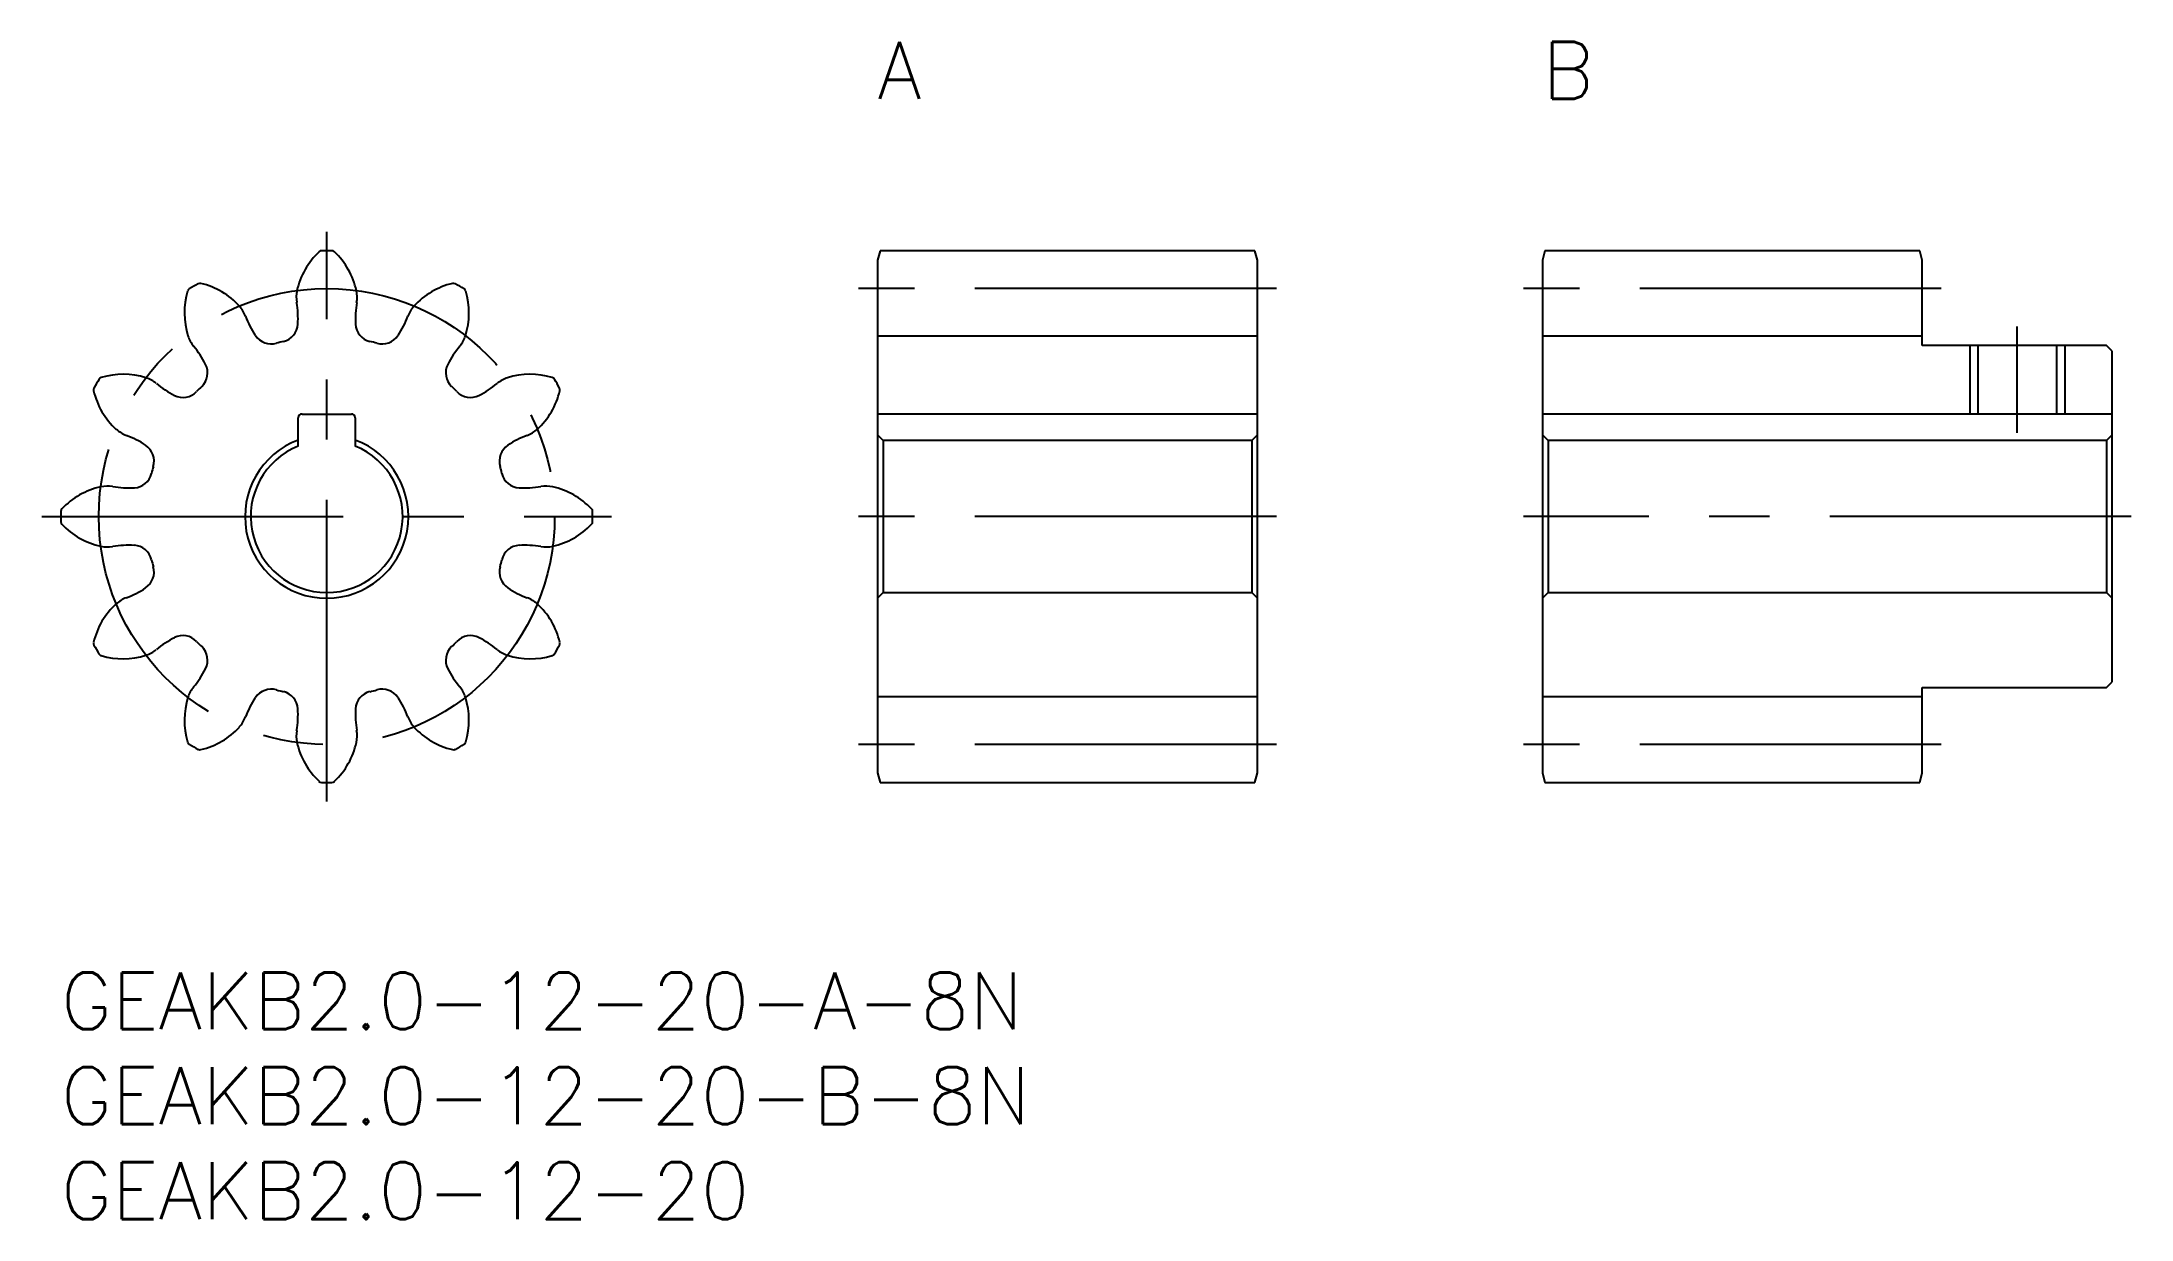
# Model space of a CAD drawing. Extents: x -1 to 109, y -13 to 49.
import ezdxf

# ---------------------------------------------------------------- set-up
doc = ezdxf.new("R2010")
doc.units = 0
doc.header["$LTSCALE"] = 0.5
doc.linetypes.add('CENTER', pattern=[50.8, 31.75, -6.35, 6.35, -6.35])
for name, color, linetype in [('MSM_CENTER', 1, 'CENTER'), ('MSM_CONTINUOUS', 7, 'CONTINUOUS'), ('MSM_NARROW', 5, 'CONTINUOUS'), ('MSM_PART_NUMBER', 7, 'CONTINUOUS')]:
    doc.layers.add(name, color=color, linetype=linetype)
doc.styles.get("Standard").update_dxf_attribs({"font": 'txt.shx', "height": 3, "bigfont": 'bigfont.shx'})

msp = doc.modelspace()

# ---------------------------------------------------------------- linework, layer by layer
at = {"layer": 'MSM_CENTER'}
for p, q in [((14, 9), (14, 39)), ((64, 36), (42, 36)), ((99, 36), (77, 36)), ((103, 28.4), (103, 34)), ((-1, 24), (29, 24)), ((64, 24), (42, 24)), ((109, 24), (77, 24)), ((64, 12), (42, 12)), ((99, 12), (77, 12))]:
    msp.add_line(p, q, dxfattribs=at)
msp.add_circle((14, 24), 12, dxfattribs=at)
at = {"layer": 'MSM_CONTINUOUS'}
for p, q in [((43.13, 38), (43, 37.5)), ((43, 37.5), (43, 10.5)), ((62.87, 38), (43.13, 38)), ((63, 37.5), (62.87, 38)), ((63, 10.5), (63, 37.5)), ((78.13, 38), (78, 37.5)), ((78, 37.5), (78, 10.5)), ((97.87, 38), (78.13, 38)), ((98, 37.5), (97.87, 38)), ((98, 33), (98, 37.5)), ((63, 33.5), (43, 33.5)), ((98, 33.5), (78, 33.5)), ((107.7, 33), (98, 33)), ((100.93, 33), (100.93, 29.4)), ((105.07, 33), (105.07, 29.4)), ((108, 32.7), (107.7, 33)), ((108, 15.3), (108, 32.7)), ((12.5, 27.71), (12.5, 29.2)), ((12.7, 29.4), (15.3, 29.4)), ((15.5, 29.2), (15.5, 27.71)), ((63, 29.4), (43, 29.4)), ((108, 29.4), (78, 29.4)), ((43, 28.3), (43.3, 28)), ((43.3, 28), (43.3, 20)), ((62.7, 28), (43.3, 28)), ((62.7, 28), (63, 28.3)), ((62.7, 28), (62.7, 20)), ((78, 28.3), (78.3, 28)), ((78.3, 28), (78.3, 20)), ((107.7, 28), (78.3, 28)), ((107.7, 28), (108, 28.3)), ((107.7, 28), (107.7, 20)), ((43.3, 20), (43, 19.7)), ((43.3, 20), (62.7, 20)), ((63, 19.7), (62.7, 20)), ((78.3, 20), (78, 19.7)), ((78.3, 20), (107.7, 20)), ((108, 19.7), (107.7, 20)), ((63, 14.5), (43, 14.5)), ((98, 14.5), (78, 14.5)), ((98, 10.5), (98, 15)), ((98, 15), (107.7, 15)), ((107.7, 15), (108, 15.3)), ((43, 10.5), (43.13, 10)), ((43.13, 10), (62.87, 10)), ((62.87, 10), (63, 10.5)), ((78, 10.5), (78.13, 10)), ((78.13, 10), (97.87, 10)), ((97.87, 10), (98, 10.5))]:
    msp.add_line(p, q, dxfattribs=at)
for centre, radius, start, end in [((16.34, 35.03), 4, 133.2934, 167.5), ((13.73, 37.8), 0.2, 91.1083, 133.2934), ((14, 24), 14, 88.8917, 91.1083), ((14.27, 37.8), 0.2, 46.7066, 88.8917), ((11.66, 35.03), 4, 12.5, 46.7066), ((10.51, 34.72), 4, 163.2934, 197.5), ((6.87, 35.82), 0.2, 121.1084, 163.2934), ((14, 24), 14, 118.8917, 121.1083), ((7.33, 36.08), 0.2, 76.7066, 118.8917), ((6.46, 32.38), 4, 42.5, 76.7066), ((14, 35.55), 1.6, 167.5, 190.0424), ((7.69, 34.43), 4.8, 356.3991, 10.0424), ((20.31, 34.43), 4.8, 169.9576, 183.6009), ((14, 35.55), 1.6, 349.9576, 12.5), ((21.54, 32.38), 4, 103.2934, 137.5), ((20.67, 36.08), 0.2, 61.1083, 103.2934), ((14, 24), 14, 58.8917, 61.1083), ((21.13, 35.82), 0.2, 16.7066, 58.8917), ((17.49, 34.72), 4, 342.5, 16.7066), ((8.22, 34), 1.6, 19.9576, 42.5), ((14.24, 36.19), 4.8, 199.9576, 213.6009), ((11.49, 34.19), 1, 283.8513, 356.3991), ((16.51, 34.19), 1, 183.6009, 256.1487), ((13.76, 36.19), 4.8, 326.3991, 340.0424), ((19.78, 34), 1.6, 137.5, 160.0424), ((8.22, 34), 1.6, 197.5, 220.0424), ((11.08, 34.09), 1, 213.6009, 286.1487), ((14, 24), 9.5, 103.8513, 106.1487), ((14, 24), 9.5, 73.8513, 76.1487), ((16.92, 34.09), 1, 253.8513, 326.3991), ((19.78, 34), 1.6, 319.9576, 342.5), ((3.32, 29.88), 4.8, 26.3991, 40.0424), ((6.73, 31.57), 1, 313.8513, 26.3991), ((21.27, 31.57), 1, 153.6009, 226.1487), ((24.68, 29.88), 4.8, 139.9576, 153.6009), ((14, 24), 14, 148.8917, 151.1083), ((2.18, 31.13), 0.2, 106.7066, 148.8917), ((3.28, 27.49), 4, 72.5, 106.7066), ((4, 29.78), 1.6, 49.9576, 72.5), ((8.12, 34.68), 4.8, 229.9576, 243.6009), ((14, 24), 9.5, 133.8513, 136.1487), ((14, 24), 9.5, 43.8513, 46.1487), ((19.88, 34.68), 4.8, 296.3991, 310.0424), ((24, 29.78), 1.6, 107.5, 130.0424), ((24.72, 27.49), 4, 73.2934, 107.5), ((25.82, 31.13), 0.2, 31.1083, 73.2934), ((14, 24), 14, 28.8917, 31.1083), ((1.92, 30.67), 0.2, 151.1082, 193.2934), ((5.62, 31.54), 4, 193.2934, 227.5), ((6.43, 31.27), 1, 243.6009, 316.1487), ((21.57, 31.27), 1, 223.8513, 296.3991), ((22.38, 31.54), 4, 312.5, 346.7066), ((26.08, 30.67), 0.2, 346.7066, 28.8917), ((12.7, 29.2), 0.2, 90, 180), ((15.3, 29.2), 0.2, 0, 90), ((4, 29.78), 1.6, 227.5, 250.0424), ((1.81, 23.76), 4.8, 56.3991, 70.0424), ((3.91, 26.92), 1, 343.8513, 56.3991), ((14, 24), 4.3, 110.4162, 69.5838), ((14, 24), 4, 112.0243, 67.9757), ((24.09, 26.92), 1, 123.6009, 196.1487), ((26.19, 23.76), 4.8, 109.9576, 123.6009), ((24, 29.78), 1.6, 289.9576, 312.5), ((14, 24), 9.5, 163.8513, 166.1487), ((14, 24), 9.5, 13.8513, 16.1487), ((2.97, 21.66), 4, 102.5, 136.7066), ((2.45, 24), 1.6, 79.9576, 102.5), ((3.57, 30.31), 4.8, 259.9576, 273.6009), ((3.81, 26.51), 1, 273.6009, 346.1487), ((24.19, 26.51), 1, 193.8513, 266.3991), ((24.43, 30.31), 4.8, 266.3991, 280.0424), ((25.55, 24), 1.6, 77.5, 100.0424), ((25.03, 21.66), 4, 43.2934, 77.5), ((0.2, 24.27), 0.2, 136.7066, 178.8917), ((14, 24), 14, 178.8917, 181.1083), ((27.8, 24.27), 0.2, 1.1082, 43.2934), ((14, 24), 14, 358.8917, 1.1083), ((0.2, 23.73), 0.2, 181.1082, 223.2934), ((2.97, 26.34), 4, 223.2934, 257.5), ((25.03, 26.34), 4, 282.5, 316.7066), ((27.8, 23.73), 0.2, 316.7066, 358.8917), ((2.45, 24), 1.6, 257.5, 280.0424), ((3.57, 17.69), 4.8, 86.3991, 100.0424), ((3.81, 21.49), 1, 13.8513, 86.3991), ((24.19, 21.49), 1, 93.6009, 166.1487), ((24.43, 17.69), 4.8, 79.9576, 93.6009), ((25.55, 24), 1.6, 259.9576, 282.5), ((3.91, 21.08), 1, 303.6009, 16.1487), ((14, 24), 9.5, 193.8513, 196.1487), ((24.09, 21.08), 1, 163.8513, 236.3991), ((14, 24), 9.5, 343.8513, 346.1487), ((1.81, 24.24), 4.8, 289.9576, 303.6009), ((26.19, 24.24), 4.8, 236.3991, 250.0424), ((5.62, 16.46), 4, 132.5, 166.7066), ((4, 18.22), 1.6, 109.9576, 132.5), ((24, 18.22), 1.6, 47.5, 70.0424), ((22.38, 16.46), 4, 13.2934, 47.5), ((8.12, 13.32), 4.8, 116.3991, 130.0424), ((6.43, 16.73), 1, 43.8513, 116.3991), ((21.57, 16.73), 1, 63.6009, 136.1487), ((19.88, 13.32), 4.8, 49.9576, 63.6009), ((1.92, 17.33), 0.2, 166.7066, 208.8917), ((14, 24), 14, 208.8917, 211.1083), ((2.18, 16.87), 0.2, 211.1083, 253.2934), ((3.28, 20.51), 4, 253.2934, 287.5), ((4, 18.22), 1.6, 287.5, 310.0424), ((14, 24), 9.5, 223.8513, 226.1487), ((6.73, 16.43), 1, 333.6009, 46.1487), ((21.27, 16.43), 1, 133.8513, 206.3991), ((14, 24), 9.5, 313.8513, 316.1487), ((24, 18.22), 1.6, 229.9576, 252.5), ((24.72, 20.51), 4, 252.5, 286.7066), ((25.82, 16.87), 0.2, 286.7066, 328.8917), ((14, 24), 14, 328.8917, 331.1083), ((26.08, 17.33), 0.2, 331.1082, 13.2934), ((3.32, 18.12), 4.8, 319.9576, 333.6009), ((24.68, 18.12), 4.8, 206.3991, 220.0424), ((10.51, 13.28), 4, 162.5, 196.7066), ((8.22, 14), 1.6, 139.9576, 162.5), ((14.24, 11.81), 4.8, 146.3991, 160.0424), ((11.08, 13.91), 1, 73.8513, 146.3991), ((14, 24), 9.5, 253.8513, 256.1487), ((11.49, 13.81), 1, 3.6009, 76.1487), ((16.51, 13.81), 1, 103.8513, 176.3991), ((14, 24), 9.5, 283.8513, 286.1487), ((16.92, 13.91), 1, 33.6009, 106.1487), ((13.76, 11.81), 4.8, 19.9576, 33.6009), ((19.78, 14), 1.6, 17.5, 40.0424), ((17.49, 13.28), 4, 343.2934, 17.5), ((8.22, 14), 1.6, 317.5, 340.0424), ((7.69, 13.57), 4.8, 349.9576, 3.6009), ((20.31, 13.57), 4.8, 176.3991, 190.0424), ((19.78, 14), 1.6, 199.9576, 222.5), ((6.87, 12.18), 0.2, 196.7066, 238.8917), ((6.46, 15.62), 4, 283.2934, 317.5), ((14, 12.45), 1.6, 169.9576, 192.5), ((16.34, 12.97), 4, 192.5, 226.7066), ((11.66, 12.97), 4, 313.2934, 347.5), ((14, 12.45), 1.6, 347.5, 10.0424), ((21.54, 15.62), 4, 222.5, 256.7066), ((21.13, 12.18), 0.2, 301.1083, 343.2934), ((14, 24), 14, 238.8917, 241.1083), ((7.33, 11.92), 0.2, 241.1082, 283.2934), ((20.67, 11.92), 0.2, 256.7066, 298.8917), ((14, 24), 14, 298.8917, 301.1083), ((13.73, 10.2), 0.2, 226.7066, 268.8917), ((14, 24), 14, 268.8917, 271.1083), ((14.27, 10.2), 0.2, 271.1082, 313.2934)]:
    msp.add_arc(centre, radius, start, end, dxfattribs=at)
at = {"layer": 'MSM_NARROW'}
for p, q in [((100.5, 33), (100.5, 29.4)), ((105.5, 33), (105.5, 29.4))]:
    msp.add_line(p, q, dxfattribs=at)

# ---------------------------------------------------------------- texts
at = {"layer": 'MSM_PART_NUMBER', "linetype": 'CONTINUOUS'}
for s, p in [('A', (43, 46)), ('B', (78, 46)), ('GEAKB2.0-12-20-A-8N', (0, -3)), ('GEAKB2.0-12-20-B-8N', (0, -8)), ('GEAKB2.0-12-20', (0, -13))]:
    msp.add_text(s, height=3, dxfattribs=at).set_placement(p)

doc.saveas('drawing.dxf')
